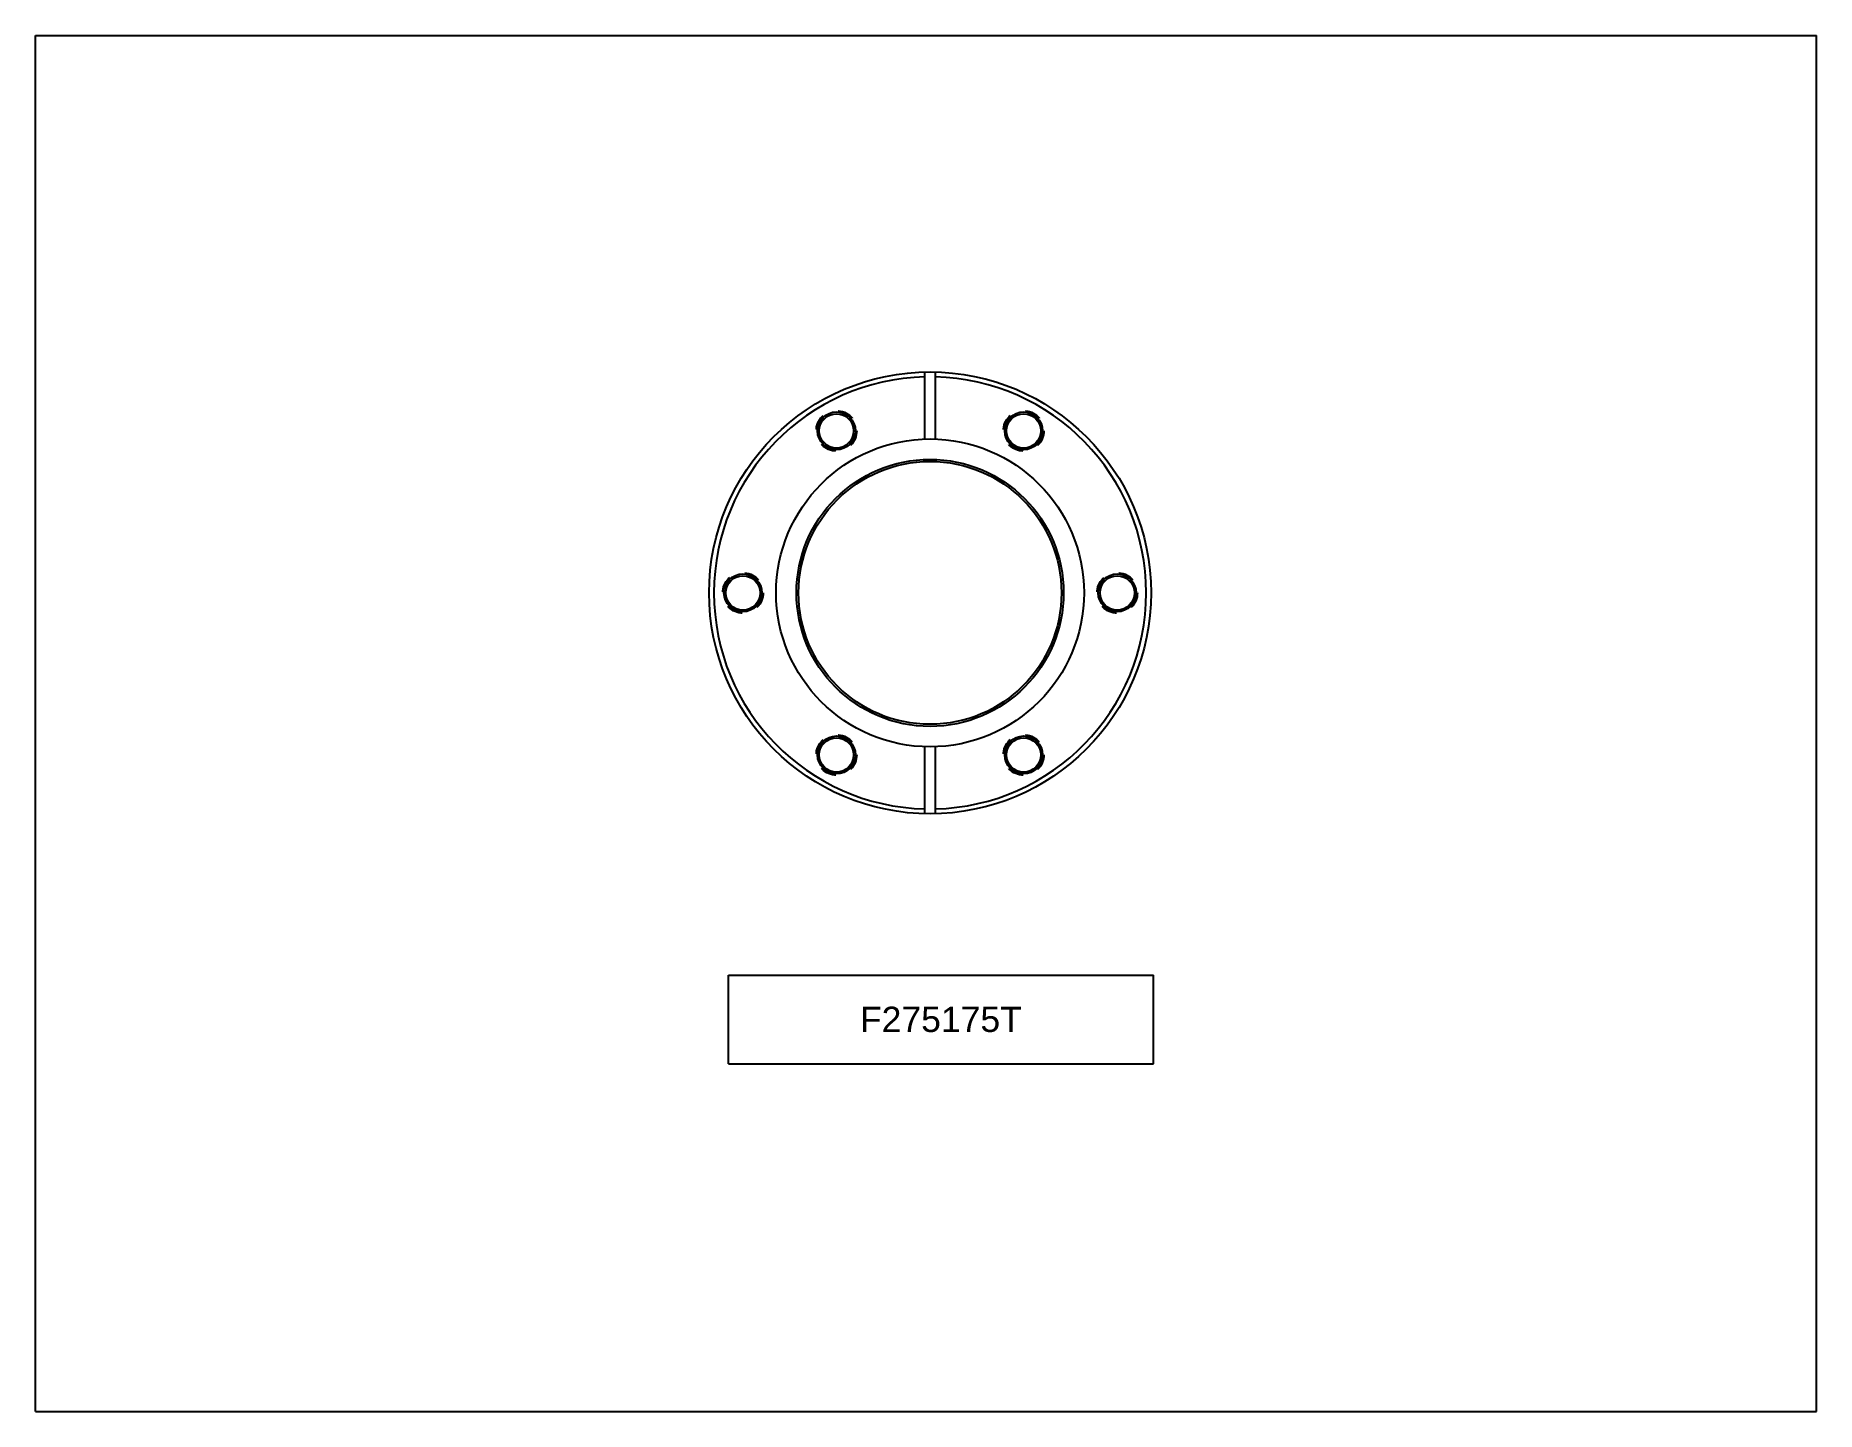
# Model space of a CAD drawing. Extents: x 0 to 11, y 0 to 8.5.
import ezdxf
from ezdxf.enums import TextEntityAlignment as Align

# ---------------------------------------------------------------- set-up
doc = ezdxf.new("R2010")
doc.units = 0
doc.header["$LTSCALE"] = 0.605
doc.linetypes.add('HIDDEN', pattern=[0.2, 0.1, -0.1])
doc.layers.get('0').update_dxf_attribs({"linetype": 'CONTINUOUS'})
doc.layers.add('DEFAULT_2', color=8, linetype='HIDDEN')
doc.styles.add('TEXTSTYLE_0', font='txt', dxfattribs={"width": 0.8})

msp = doc.modelspace()

# ---------------------------------------------------------------- linework, layer by layer
at = {"color": 7, "linetype": 'CONTINUOUS'}
for p, q in [((0, 0), (0, 8.5)), ((0, 8.5), (11, 8.5)), ((11, 0), (11, 8.5)), ((5.493, 6.008), (5.493, 6.422)), ((5.556, 6.422), (5.556, 6.008)), ((5.493, 3.693), (5.493, 4.107)), ((5.556, 4.107), (5.556, 3.693)), ((0, 0), (11, 0))]:
    msp.add_line(p, q, dxfattribs=at)
at = {"color": 2, "linetype": 'CONTINUOUS'}
for p, q in [((4.28, 2.148), (4.28, 2.695)), ((4.28, 2.695), (6.905, 2.695)), ((6.905, 2.148), (6.905, 2.695)), ((4.28, 2.148), (6.905, 2.148))]:
    msp.add_line(p, q, dxfattribs=at)
at = {"color": 7, "linetype": 'CONTINUOUS'}
for centre, radius in [((5.525, 5.057), 1.365), ((4.947, 6.058), 0.117), ((4.947, 6.058), 0.106), ((6.103, 6.058), 0.117), ((6.103, 6.058), 0.106), ((5.525, 5.057), 0.951), ((5.525, 5.057), 0.825), ((5.525, 5.057), 0.812), ((4.369, 5.057), 0.117), ((6.681, 5.057), 0.117), ((4.369, 5.057), 0.106), ((6.681, 5.057), 0.106), ((4.947, 4.056), 0.117), ((4.947, 4.056), 0.106), ((6.103, 4.056), 0.117), ((6.103, 4.056), 0.106)]:
    msp.add_circle(centre, radius, dxfattribs=at)
for start, end in [(91.3413, 268.6587), (271.3413, 88.6587)]:
    msp.add_arc((5.525, 5.057), 1.335, start, end, dxfattribs=at)
at = {"layer": 'DEFAULT_2', "color": 8, "linetype": 'HIDDEN'}
for centre in [(4.947, 6.058), (6.103, 6.058), (4.369, 5.057), (6.681, 5.057), (4.947, 4.056), (6.103, 4.056)]:
    msp.add_circle(centre, 0.125, dxfattribs=at)

# ---------------------------------------------------------------- texts
at = {"color": 2, "linetype": 'CONTINUOUS', "style": 'TEXTSTYLE_0'}
msp.add_text('F275175T', height=0.1562, dxfattribs=at).set_placement((5.092, 2.344), (6.092, 2.344), align=Align.FIT)

doc.saveas('drawing.dxf')
